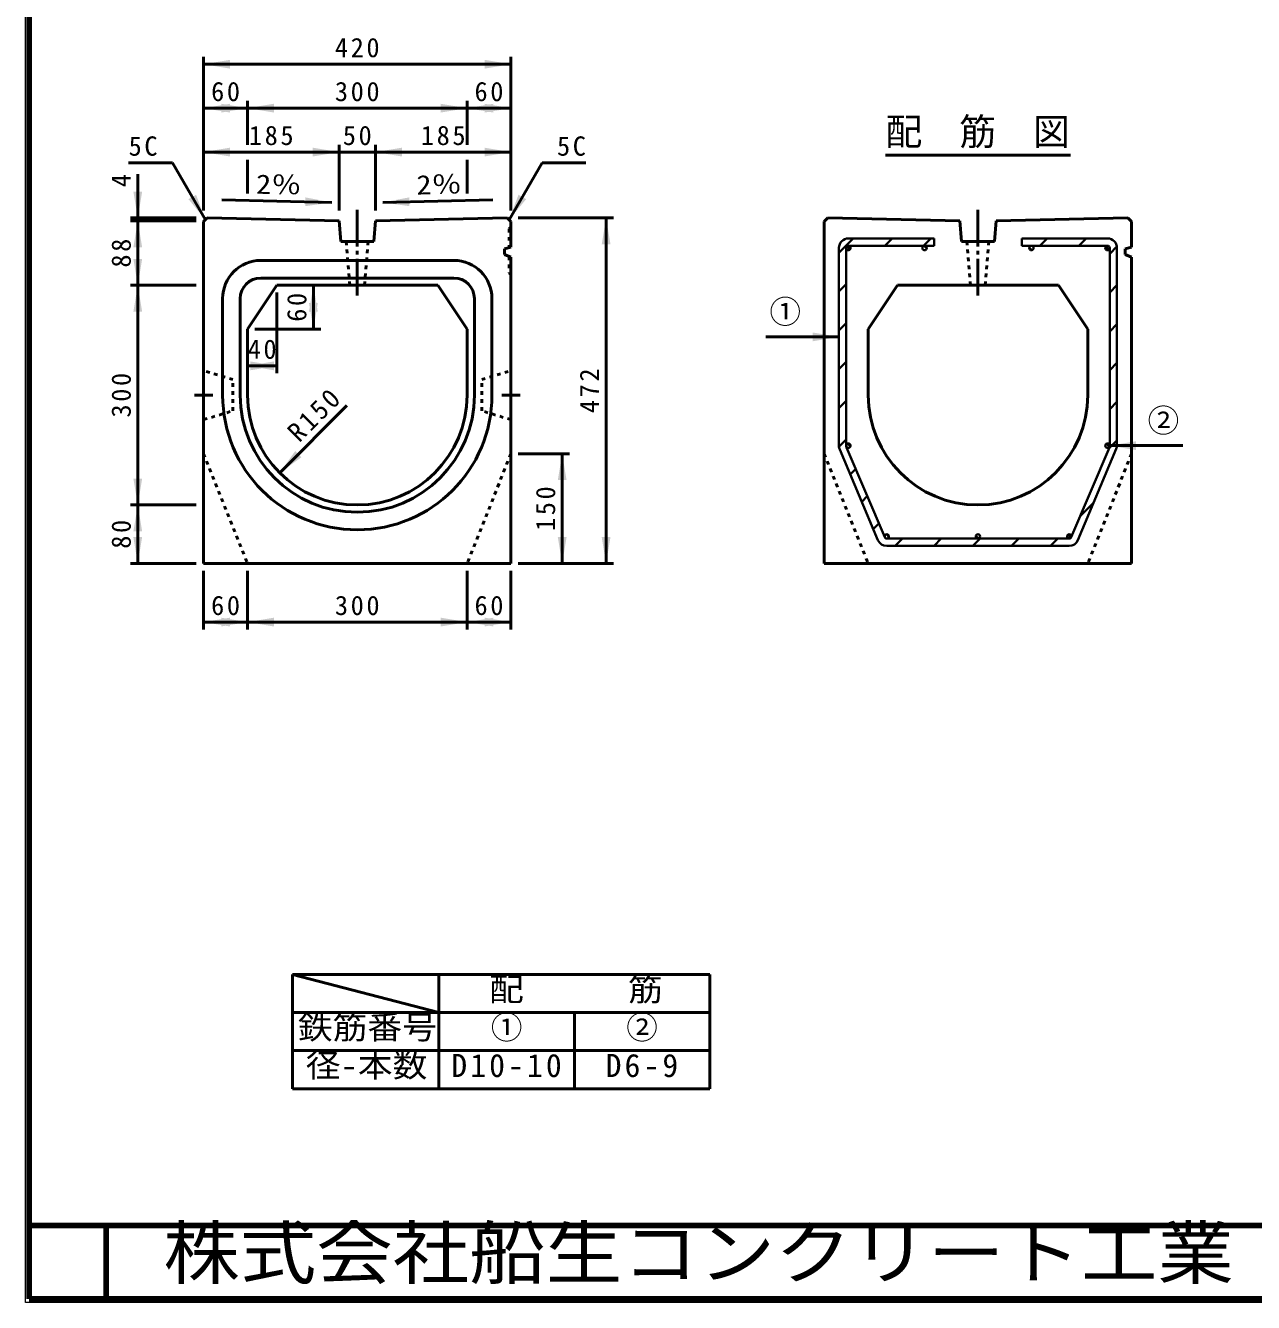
# Model space of a CAD drawing. Units: millimetres, scale not verified. Extents: x 100 to 4105, y 100 to 2870.
# Drawn here: x 100 to 1778, y 100 to 1844 of the extents above; entities that cross this region are included whole.
import ezdxf
from ezdxf.enums import TextEntityAlignment as Align

# ---------------------------------------------------------------- set-up
doc = ezdxf.new("R2010")
doc.units = ezdxf.units.MM
doc.header["$LTSCALE"] = 5
for name, pattern in [('USER1', [2.2, 1, -1.2]), ('USER2', [6.847826, 4.565218, -2.282608]), ('USER3', [13.4, 10, -1.2, 1, -1.2])]:
    doc.linetypes.add(name, pattern=pattern)
doc.layers.add('V-nasSTD', color=7, linetype='Continuous', lineweight=50)
doc.styles.add('ＭＳ ゴシック', font='')
doc.styles.get('ＭＳ ゴシック').set_extended_font_data('MS Gothic')

msp = doc.modelspace()

# ---------------------------------------------------------------- hatches: boundary and pattern name
at = {"layer": 'V-nasSTD'}
for points in [[(379.398, 1797.38), (343.398, 1791.38), (379.398, 1785.38)], [(727.398, 1785.38), (763.398, 1791.38), (727.398, 1797.38)], [(379.398, 1737.38), (343.398, 1731.38), (379.398, 1725.38)], [(367.398, 1725.38), (403.398, 1731.38), (367.398, 1737.38)], [(439.398, 1737.38), (403.398, 1731.38), (439.398, 1725.38)], [(667.398, 1725.38), (703.398, 1731.38), (667.398, 1737.38)], [(739.398, 1737.38), (703.398, 1731.38), (739.398, 1725.38)], [(727.398, 1725.38), (763.398, 1731.38), (727.398, 1737.38)], [(379.398, 1677.38), (343.398, 1671.38), (379.398, 1665.38)], [(492.398, 1665.38), (528.398, 1671.38), (492.398, 1677.38)], [(614.398, 1677.38), (578.398, 1671.38), (614.398, 1665.38)], [(727.398, 1665.38), (763.398, 1671.38), (727.398, 1677.38)], [(247.398, 1617.38), (253.398, 1581.38), (259.398, 1617.38)], [(333.094, 1613.057), (345.898, 1578.88), (322.701, 1607.057)], [(482.507, 1609.476), (518.369, 1602.7), (482.248, 1597.479)], [(624.288, 1609.476), (588.426, 1602.7), (624.547, 1597.479)], [(773.701, 1613.057), (760.898, 1578.88), (784.094, 1607.057)], [(259.398, 1541.38), (253.398, 1577.38), (247.398, 1541.38)], [(899.398, 1545.38), (893.398, 1581.38), (887.398, 1545.38)], [(247.398, 1525.38), (253.398, 1489.38), (259.398, 1525.38)], [(259.398, 1453.38), (253.398, 1489.38), (247.398, 1453.38)], [(499.398, 1453.38), (493.398, 1489.38), (487.398, 1453.38)], [(487.398, 1465.38), (493.398, 1429.38), (499.398, 1465.38)], [(1175.594, 1412.965), (1211.594, 1418.965), (1175.594, 1424.965)], [(439.398, 1385.38), (403.398, 1379.38), (439.398, 1373.38)], [(407.398, 1373.38), (443.398, 1379.38), (407.398, 1385.38)], [(1617.594, 1264.38), (1581.594, 1270.38), (1617.594, 1276.38)], [(468.545, 1263.013), (447.332, 1233.314), (477.03, 1254.528)], [(839.398, 1223.38), (833.398, 1259.38), (827.398, 1223.38)], [(247.398, 1225.38), (253.398, 1189.38), (259.398, 1225.38)], [(259.398, 1153.38), (253.398, 1189.38), (247.398, 1153.38)], [(247.398, 1145.38), (253.398, 1109.38), (259.398, 1145.38)], [(827.398, 1145.38), (833.398, 1109.38), (839.398, 1145.38)], [(887.398, 1145.38), (893.398, 1109.38), (899.398, 1145.38)], [(379.398, 1035.38), (343.398, 1029.38), (379.398, 1023.38)], [(367.398, 1023.38), (403.398, 1029.38), (367.398, 1035.38)], [(439.398, 1035.38), (403.398, 1029.38), (439.398, 1023.38)], [(667.398, 1023.38), (703.398, 1029.38), (667.398, 1035.38)], [(739.398, 1035.38), (703.398, 1029.38), (739.398, 1023.38)], [(727.398, 1023.38), (763.398, 1029.38), (727.398, 1035.38)]]:
    msp.add_hatch(color=256, dxfattribs=at).paths.add_polyline_path(points)

# ---------------------------------------------------------------- linework, layer by layer
at = {"layer": 'V-nasSTD', "lineweight": 100}
for p, q in [((105, 2865), (105, 105)), ((105, 205), (4100, 205)), ((210, 205), (210, 105)), ((105, 105), (4100, 105))]:
    msp.add_line(p, q, dxfattribs=at)
at = {"layer": 'V-nasSTD'}
for p, q in [((343.398, 1591.38), (343.398, 1801.38)), ((763.398, 1591.38), (763.398, 1801.38)), ((343.398, 1791.38), (763.398, 1791.38)), ((343.398, 1731.38), (403.398, 1731.38)), ((403.398, 1681.38), (403.398, 1741.38)), ((403.398, 1731.38), (703.398, 1731.38)), ((703.398, 1681.38), (703.398, 1741.38)), ((703.398, 1731.38), (763.398, 1731.38)), ((528.398, 1591.38), (528.398, 1681.38)), ((578.398, 1591.38), (578.398, 1681.38)), ((343.398, 1671.38), (528.398, 1671.38)), ((403.398, 1660.981), (403.398, 1614.981)), ((528.398, 1671.38), (578.398, 1671.38)), ((578.398, 1671.38), (763.398, 1671.38)), ((703.398, 1660.981), (703.398, 1614.981)), ((1275.191, 1667.38), (1527.997, 1667.38)), ((300.898, 1656.823), (240.898, 1656.823)), ((253.398, 1641.38), (253.398, 1581.38)), ((300.898, 1656.823), (345.898, 1578.88)), ((805.898, 1656.823), (760.898, 1578.88)), ((805.898, 1656.823), (865.898, 1656.823)), ((518.369, 1602.7), (368.404, 1605.942)), ((588.426, 1602.7), (738.391, 1605.942)), ((333.398, 1581.38), (243.398, 1581.38)), ((333.398, 1577.38), (243.398, 1577.38)), ((253.398, 1577.38), (253.398, 1581.38)), ((253.398, 1489.38), (253.398, 1577.38)), ((348.398, 1581.38), (343.398, 1576.38)), ((343.398, 1109.38), (343.398, 1576.38)), ((528.398, 1577.38), (348.398, 1581.38)), ((528.398, 1577.38), (530.898, 1549.38)), ((578.398, 1577.38), (575.898, 1549.38)), ((578.398, 1577.38), (758.398, 1581.38)), ((758.398, 1581.38), (763.398, 1576.38)), ((763.398, 1541.395), (763.398, 1576.38)), ((773.398, 1581.38), (903.398, 1581.38)), ((893.398, 1109.38), (893.398, 1581.38)), ((1196.594, 1581.38), (1191.594, 1576.38)), ((1191.594, 1109.38), (1191.594, 1576.38)), ((1376.594, 1577.38), (1196.594, 1581.38)), ((1376.594, 1577.38), (1379.094, 1549.38)), ((1426.594, 1577.38), (1424.094, 1549.38)), ((1426.594, 1577.38), (1606.594, 1581.38)), ((1606.594, 1581.38), (1611.594, 1576.38)), ((1611.594, 1541.395), (1611.594, 1576.38)), ((530.898, 1549.38), (575.898, 1549.38)), ((754.398, 1539.38), (763.398, 1541.395)), ((754.398, 1531.38), (754.398, 1539.38)), ((1379.094, 1549.38), (1424.094, 1549.38)), ((1602.594, 1539.38), (1611.594, 1541.395)), ((1602.594, 1531.38), (1602.594, 1539.38)), ((685.398, 1523.38), (421.398, 1523.38)), ((754.398, 1531.38), (763.398, 1528.022)), ((763.398, 1109.38), (763.398, 1528.022)), ((1602.594, 1531.38), (1611.594, 1528.022)), ((1611.594, 1109.38), (1611.594, 1528.022)), ((333.398, 1489.38), (243.398, 1489.38)), ((253.398, 1189.38), (253.398, 1489.38)), ((443.398, 1489.38), (403.398, 1429.38)), ((685.398, 1499.38), (421.398, 1499.38)), ((443.398, 1489.38), (663.398, 1489.38)), ((493.398, 1429.38), (493.398, 1489.38)), ((663.398, 1489.38), (703.398, 1429.38)), ((1291.594, 1489.38), (1251.594, 1429.38)), ((1291.594, 1489.38), (1511.594, 1489.38)), ((1511.594, 1489.38), (1551.594, 1429.38)), ((369.398, 1471.38), (369.398, 1339.38)), ((393.398, 1471.38), (393.398, 1339.38)), ((443.398, 1479.38), (443.398, 1369.38)), ((713.398, 1339.38), (713.398, 1471.38)), ((737.398, 1339.38), (737.398, 1471.38)), ((403.398, 1429.38), (403.398, 1339.38)), ((413.398, 1429.38), (503.398, 1429.38)), ((703.398, 1429.38), (703.398, 1339.38)), ((1111.594, 1418.965), (1211.594, 1418.965)), ((1251.594, 1429.38), (1251.594, 1339.38)), ((1551.594, 1429.38), (1551.594, 1339.38)), ((403.398, 1379.38), (443.398, 1379.38)), ((447.332, 1233.314), (539.255, 1325.238)), ((773.398, 1259.38), (843.398, 1259.38)), ((833.398, 1109.38), (833.398, 1259.38)), ((1681.594, 1270.38), (1581.594, 1270.38)), ((333.398, 1189.38), (243.398, 1189.38)), ((253.398, 1109.38), (253.398, 1189.38)), ((333.398, 1109.38), (243.398, 1109.38)), ((343.398, 1109.38), (763.398, 1109.38)), ((343.398, 1099.38), (343.398, 1019.38)), ((403.398, 1099.38), (403.398, 1019.38)), ((703.398, 1099.38), (703.398, 1019.38)), ((763.398, 1099.38), (763.398, 1019.38)), ((773.398, 1109.38), (903.398, 1109.38)), ((1191.594, 1109.38), (1611.594, 1109.38)), ((343.398, 1029.38), (403.398, 1029.38)), ((403.398, 1029.38), (703.398, 1029.38)), ((703.398, 1029.38), (763.398, 1029.38)), ((465, 548), (465, 496)), ((665, 548), (465, 548)), ((465, 548), (665, 496)), ((665, 496), (665, 548)), ((850, 548), (665, 548)), ((1035, 548), (850, 548)), ((1035, 496), (1035, 548)), ((465, 496), (465, 444)), ((665, 496), (465, 496)), ((665, 444), (665, 496)), ((665, 444), (665, 496)), ((665, 496), (665, 444)), ((850, 496), (665, 496)), ((850, 444), (850, 496)), ((850, 496), (1035, 496)), ((850, 444), (850, 496)), ((850, 496), (850, 444)), ((1035, 444), (1035, 496)), ((1035, 444), (1035, 496)), ((1035, 444), (1035, 496)), ((1035, 496), (1035, 444)), ((465, 444), (465, 392)), ((665, 444), (465, 444)), ((665, 392), (665, 444)), ((665, 444), (850, 444)), ((665, 392), (665, 444)), ((665, 444), (665, 392)), ((850, 392), (850, 444)), ((850, 444), (1035, 444)), ((850, 392), (850, 444)), ((850, 444), (850, 392)), ((1035, 392), (1035, 444)), ((1035, 392), (1035, 444)), ((1035, 392), (1035, 444)), ((1035, 444), (1035, 392)), ((465, 392), (665, 392)), ((665, 392), (850, 392)), ((850, 392), (1035, 392))]:
    msp.add_line(p, q, dxfattribs=at)
at = {"layer": 'V-nasSTD', "linetype": 'USER3'}
for p, q in [((553.398, 1592.38), (553.398, 1474.38)), ((1401.594, 1592.38), (1401.594, 1474.38)), ((355.898, 1339.38), (330.898, 1339.38)), ((750.898, 1339.38), (775.898, 1339.38))]:
    msp.add_line(p, q, dxfattribs=at)
at = {"layer": 'V-nasSTD', "linetype": 'USER1'}
for p, q in [((761.098, 1566.38), (763.398, 1568.68)), ((761.098, 1566.38), (761.098, 1540.88)), ((538.398, 1549.38), (543.398, 1489.38)), ((568.398, 1549.38), (563.398, 1489.38)), ((1386.594, 1549.38), (1391.594, 1489.38)), ((1416.594, 1549.38), (1411.594, 1489.38)), ((761.098, 1528.88), (761.098, 1506.38)), ((761.098, 1506.38), (763.398, 1504.08)), ((383.398, 1360.88), (343.398, 1372.88)), ((383.398, 1317.88), (383.398, 1360.88)), ((723.398, 1360.88), (763.398, 1372.88)), ((723.398, 1317.88), (723.398, 1360.88)), ((343.398, 1305.88), (383.398, 1317.88)), ((763.398, 1305.88), (723.398, 1317.88)), ((343.398, 1259.38), (403.398, 1109.38)), ((763.398, 1259.38), (703.398, 1109.38)), ((1191.594, 1259.38), (1251.594, 1109.38)), ((1611.594, 1259.38), (1551.594, 1109.38))]:
    msp.add_line(p, q, dxfattribs=at)
at = {"layer": 'V-nasSTD', "lineweight": 35}
for p, q in [((1211.594, 1533.794), (1231.181, 1553.38)), ((1341.594, 1553.38), (1224.594, 1553.38)), ((1274.214, 1543.38), (1284.214, 1553.38)), ((1327.247, 1543.38), (1337.247, 1553.38)), ((1341.594, 1553.38), (1341.594, 1543.38)), ((1461.594, 1553.38), (1461.594, 1543.38)), ((1461.594, 1553.38), (1578.594, 1553.38)), ((1486.346, 1543.38), (1496.346, 1553.38)), ((1539.379, 1543.38), (1549.379, 1553.38)), ((1211.594, 1540.38), (1211.594, 1270.081)), ((1221.594, 1540.38), (1221.594, 1268.93)), ((1222.617, 1542.637), (1226.85, 1538.403)), ((1341.594, 1543.38), (1224.594, 1543.38)), ((1327.999, 1543.321), (1331.535, 1539.785)), ((1461.594, 1543.38), (1578.594, 1543.38)), ((1471.674, 1541.067), (1475.281, 1537.46)), ((1576.391, 1542.416), (1580.63, 1538.177)), ((1581.594, 1532.563), (1591.436, 1542.404)), ((1581.594, 1540.38), (1581.594, 1268.93)), ((1591.594, 1270.999), (1591.594, 1540.38)), ((1211.594, 1480.761), (1221.594, 1490.761)), ((1581.594, 1479.53), (1591.594, 1489.53)), ((1211.594, 1427.728), (1221.594, 1437.728)), ((1581.594, 1426.497), (1591.594, 1436.497)), ((1211.594, 1374.695), (1221.594, 1384.695)), ((1581.594, 1373.464), (1591.594, 1383.464)), ((1211.594, 1321.662), (1221.594, 1331.662)), ((1581.594, 1320.431), (1591.594, 1330.431)), ((1211.668, 1268.702), (1221.594, 1278.629)), ((1580.911, 1266.714), (1591.594, 1277.398)), ((1212.621, 1265.018), (1264.924, 1141.318)), ((1274.119, 1145.203), (1221.835, 1267.752)), ((1223.414, 1273.139), (1227.352, 1269.2)), ((1529.069, 1145.203), (1581.354, 1267.752)), ((1590.58, 1265.966), (1538.244, 1141.347)), ((1577.116, 1272.991), (1581.205, 1268.902)), ((1227.003, 1231.004), (1234.37, 1238.371)), ((1242.762, 1193.731), (1250.23, 1201.198)), ((1541.448, 1174.219), (1559.725, 1192.496)), ((1258.522, 1156.458), (1266.089, 1164.025)), ((1276.487, 1149.355), (1279.853, 1145.989)), ((1276.879, 1143.38), (1526.309, 1143.38)), ((1288.478, 1133.38), (1298.478, 1143.38)), ((1341.511, 1133.38), (1351.511, 1143.38)), ((1394.544, 1133.38), (1404.544, 1143.38)), ((1398.742, 1147.309), (1402.523, 1143.528)), ((1447.577, 1133.38), (1457.577, 1143.38)), ((1500.61, 1133.38), (1510.61, 1143.38)), ((1524.532, 1148.798), (1528.726, 1144.603)), ((1276.897, 1133.38), (1526.259, 1133.38))]:
    msp.add_line(p, q, dxfattribs=at)
at = {"layer": 'V-nasSTD', "linetype": 'USER2'}
for p, q in [((343.398, 1372.88), (343.398, 1305.88)), ((763.398, 1372.88), (763.398, 1305.88))]:
    msp.add_line(p, q, dxfattribs=at)
at = {"layer": 'V-nasSTD', "lineweight": 13}
msp.add_lwpolyline([(100, 100), (100, 2870), (4105, 2870), (4105, 100)], close=True, dxfattribs=at)
at = {"layer": 'V-nasSTD', "lineweight": 35}
for centre in [(1224.594, 1540.38), (1328.594, 1540.38), (1474.594, 1540.38), (1578.594, 1540.38), (1224.594, 1270.38), (1578.594, 1270.38), (1276.879, 1146.38), (1401.594, 1146.38), (1526.309, 1146.38)]:
    msp.add_circle(centre, 3, dxfattribs=at)
for centre, radius, start, end in [((1224.594, 1540.38), 13, 90, 180), ((1578.594, 1540.38), 13, 0, 90), ((1224.594, 1540.38), 3, 90, 180), ((1224.594, 1540.38), 3, 90, 180), ((1578.594, 1540.38), 3, 0, 90), ((1578.594, 1540.38), 3, 0, 90), ((1224.594, 1270.081), 13, 180, 202.91963), ((1224.594, 1270.081), 13, 180, 202.91963), ((1224.594, 1268.93), 3, 180, 203.10504), ((1224.594, 1268.93), 3, 180, 203.10504), ((1578.594, 1268.93), 3, 336.89496, 0), ((1578.594, 1270.999), 13, 337.21925, 0), ((1578.594, 1270.999), 13, 357.27086, 0), ((1276.897, 1146.38), 13, 202.91963, 270), ((1276.879, 1146.38), 3, 203.10504, 270), ((1276.879, 1146.38), 3, 203.10504, 270), ((1276.879, 1146.38), 3, 203.10504, 270), ((1526.259, 1146.38), 13, 270, 337.21925), ((1526.309, 1146.38), 3, 270, 336.90127), ((1526.309, 1146.38), 3, 270, 336.90127), ((1526.309, 1146.38), 3, 270, 336.90127)]:
    msp.add_arc(centre, radius, start, end, dxfattribs=at)
at = {"layer": 'V-nasSTD'}
for centre, radius, start, end in [((421.398, 1471.38), 52, 90, 180), ((685.398, 1471.38), 52, 0, 90), ((421.398, 1471.38), 28, 90, 180), ((685.398, 1471.38), 28, 0, 90), ((553.398, 1339.38), 184, 180, 270), ((553.398, 1339.38), 160, 180, 270), ((553.398, 1339.38), 150, 180, 270), ((553.398, 1339.38), 150, 270, 0), ((553.398, 1339.38), 184, 270, 0), ((553.398, 1339.38), 160, 270, 0), ((1401.594, 1339.38), 150, 180, 270), ((1401.594, 1339.38), 150, 270, 0)]:
    msp.add_arc(centre, radius, start, end, dxfattribs=at)

# ---------------------------------------------------------------- texts
at = {"layer": 'V-nasSTD', "style": 'ＭＳ ゴシック'}
for s, height, p in [('配\u3000筋\u3000図', 36.95, (1275.191, 1717.78)), ('①', 31.67, (1116.594, 1469.165)), ('②', 31.67, (1633.394, 1320.58)), ('①', 31.67, (735.9, 491.6)), ('②', 31.67, (920.9, 491.6))]:
    msp.add_text(s, height=height, dxfattribs=at).set_placement(p, align=Align.TOP_LEFT)
msp.add_text('4', height=26.39, rotation=90, dxfattribs=at).set_placement((217.398, 1623.38), align=Align.TOP_LEFT)
at = {"layer": 'V-nasSTD', "style": 'ＭＳ ゴシック', "width": 1.15}
for rotation, p in [(358.761, (415.371, 1640.935)), (1.239, (633.837, 1639.69))]:
    msp.add_text('2％', height=26.39, rotation=rotation, dxfattribs=at).set_placement(p, align=Align.TOP_LEFT)
at = {"layer": 'V-nasSTD', "style": 'ＭＳ ゴシック', "width": 1.1}
for s, height, p in [('配\u3000\u3000\u3000筋', 31.67, (733.36, 543.6)), ('鉄筋番号', 31.67, (472.12, 491.6)), ('径-本数', 31.67, (482.92, 439.6)), ('株式会社船生コンクリート工業', 69.65, (288.279, 202.55))]:
    msp.add_text(s, height=height, dxfattribs=at).set_placement(p, align=Align.TOP_LEFT)
at = {"layer": 'V-nasSTD', "attachment_point": 1, "style": 'ＭＳ ゴシック'}
for s, insert, char_height in [('\\T1.2;420', (522.798, 1827.38), 26.39), ('\\T1.2;60', (353.598, 1767.38), 26.39), ('\\T1.2;300', (522.798, 1767.38), 26.39), ('\\T1.2;60', (713.598, 1767.38), 26.39), ('\\T1.2;5C', (240.898, 1692.823), 26.39), ('\\T1.2;185', (405.298, 1707.38), 26.39), ('\\T1.2;50', (533.598, 1707.38), 26.39), ('\\T1.2;185', (640.298, 1707.38), 26.39), ('\\T1.2;5C', (826.298, 1692.823), 26.39), ('\\T1.2;40', (403.598, 1415.38), 26.39), ('\\T1.2;60', (353.598, 1065.38), 26.39), ('\\T1.2;300', (522.798, 1065.38), 26.39), ('\\T1.2;60', (713.598, 1065.38), 26.39), ('\\T1.2;D10-10', (681.9, 439.6), 31.67), ('\\T1.2;D6-9', (892.82, 439.6), 31.67)]:
    msp.add_mtext(s, dxfattribs=dict(at, insert=insert, char_height=char_height))
at = {"layer": 'V-nasSTD', "char_height": 26.39, "attachment_point": 1, "style": 'ＭＳ ゴシック'}
for s, insert, rotation in [('\\T1.2;88', (217.398, 1513.58), 90), ('\\T1.2;60', (457.398, 1439.58), 90), ('\\T1.2;300', (217.398, 1308.78), 90), ('\\T1.2;472', (857.398, 1314.78), 90), ('\\T1.2;R150', (455.251, 1292.146), 45), ('\\T1.2;150', (797.398, 1153.78), 90), ('\\T1.2;80', (217.398, 1129.58), 90)]:
    msp.add_mtext(s, dxfattribs=dict(at, insert=insert, rotation=rotation))

doc.saveas('drawing.dxf')
